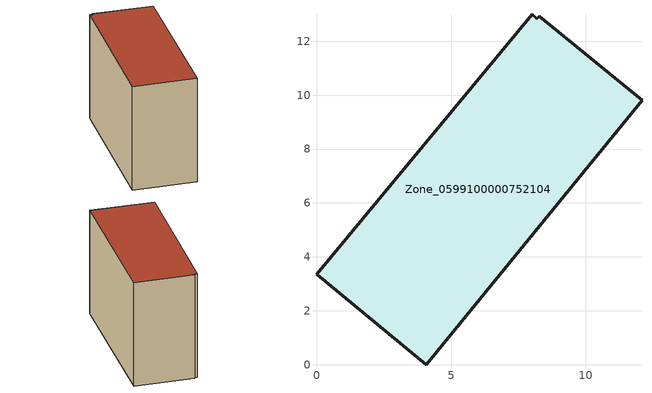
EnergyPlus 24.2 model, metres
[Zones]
Zone_0599100000752104
 floor ground (C_G): 0,3.35 8.01,13 8.17,12.84 8.26,12.93 12.08,9.81 4.08,0 z0
 wall outside (C_F): 0,3.35 4.08,0 12.08,9.81 8.26,12.93 8.17,12.84 8.01,13 0,3.35 z0:9.11
 roof outside (C_R): 8.01,13 0,3.35 4.08,0 12.08,9.81 8.26,12.93 8.17,12.84 z9.11
[BUILDING]
Pand.0599100000752104: North Axis=0; Terrain=City; Loads Convergence Tolerance Value=0.04; Temperature Convergence Tolerance Value=0.4; Solar Distribution=FullExterior; Maximum Number of Warmup Days=25; Minimum Number of Warmup Days=1
[Site:Location]
Rotterdam.The.Hague.AP_ZH_NLD Design_Conditions: Latitude=51.96; Longitude=4.45; Time Zone=1; Elevation=-4.5
[SITE:GROUNDTEMPERATURE:BUILDINGSURFACE]
18, 18, 18, 18, 18, 18, 18, 18, 18, 18, 18, 18
[MATERIAL] Thermal Absorptance=0.9; Solar Absorptance=0.7; Visible Absorptance=0.7
Name | Roughness | Thickness | Conductivity | Density | Specific Heat
G.TI.2006-2014 | MediumSmooth | 0.15 | 0.06 | 540 | 1210
F.TI.2006-2014 | Rough | 0.3 | 0.12 | 1920 | 840
R.TI.2006-2014 | MediumRough | 0.2 | 0.08 | 1500 | 1000
[CONSTRUCTION]
C_G: G.TI.2006-2014
C_F: F.TI.2006-2014
C_R: R.TI.2006-2014
[ZONE]
Zone_0599100000752104: Type=1; Multiplier=1; Ceiling Height=Autocalculate; Volume=Autocalculate; Floor Area=autocalculate; Part of Total Floor Area=Yes
[ZONEINFILTRATION:DESIGNFLOWRATE]
Infil_Zone_0599100000752104: Zone or ZoneList or Space or SpaceList=Zone_0599100000752104; Schedule=AlwaysOn; Design Flow Rate Calculation Method=Flow/Area; Flow Rate per Floor Area=0.0015; Constant Term Coefficient=1; Temperature Term Coefficient=0; Velocity Term Coefficient=0; Velocity Squared Term Coefficient=0
[HVACTEMPLATE:ZONE:IDEALLOADSAIRSYSTEM]
Zone_0599100000752104: Maximum Heating Supply Air Temperature=50; Minimum Cooling Supply Air Temperature=13; Maximum Heating Supply Air Humidity Ratio=0.0156; Minimum Cooling Supply Air Humidity Ratio=0.0077; Heating Limit=NoLimit; Cooling Limit=NoLimit; Dehumidification Control Type=ConstantSensibleHeatRatio; Cooling Sensible Heat Ratio=0.7; Dehumidification Setpoint=60; Humidification Control Type=None; Humidification Setpoint=30; Outdoor Air Method=None; Outdoor Air Flow Rate per Person=0.00944; Outdoor Air Flow Rate per Zone Floor Area=0; Outdoor Air Flow Rate per Zone=0; Demand Controlled Ventilation Type=None; Outdoor Air Economizer Type=NoEconomizer; Heat Recovery Type=None; Sensible Heat Recovery Effectiveness=0.7; Latent Heat Recovery Effectiveness=0.65
[ZONECONTROL:THERMOSTAT]
ThermostatControl_Zone_0599100000752104: Zone or ZoneList=Zone_0599100000752104; Control Type Schedule=DualSetpointControlType; Control 1=Thermostat_Zone_0599100000752104; Temperature Difference Between Cutout And Setpoint=0
[THERMOSTATSETPOINT:DUALSETPOINT]
Thermostat_Zone_0599100000752104: Heating Setpoint Temperature Schedule=HeatingSetpoint_Zone_0599100000752104; Cooling Setpoint Temperature Schedule=CoolingSetpoint_Zone_0599100000752104
[SCHEDULE:COMPACT]
HeatingSetpoint_Zone_0599100000752104: Through: 12/31, For: AllDays, Until: 24:00, 21
CoolingSetpoint_Zone_0599100000752104: Through: 12/31, For: AllDays, Until: 24:00, 24
DualSetpointControlType: Through: 12/31, For: AllDays, Until: 24:00, 4
AlwaysOn: Through: 12/31, For: AllDays, Until: 24:00, 1
